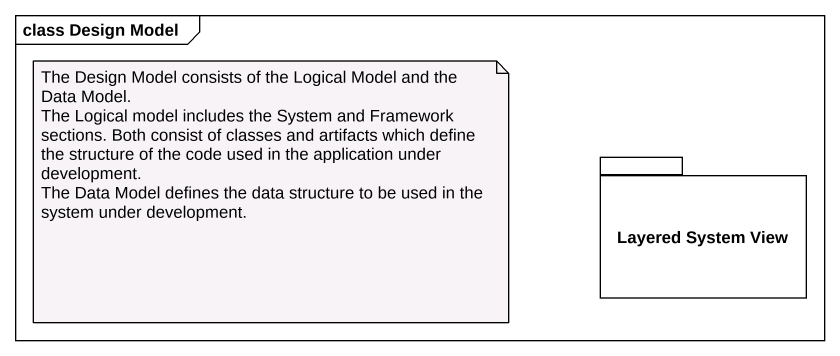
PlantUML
@startuml
mainframe class Design Model
package "Layered System View" as Layered_System_View {
}
note as N1
  The Design Model consists of the Logical Model and the Data Model.
  The Logical model includes the System and Framework sections. Both consist of classes and artifacts which define the structure of the code used in the application under development.
  The Data Model defines the data structure to be used in the system under development.
end note
@enduml
